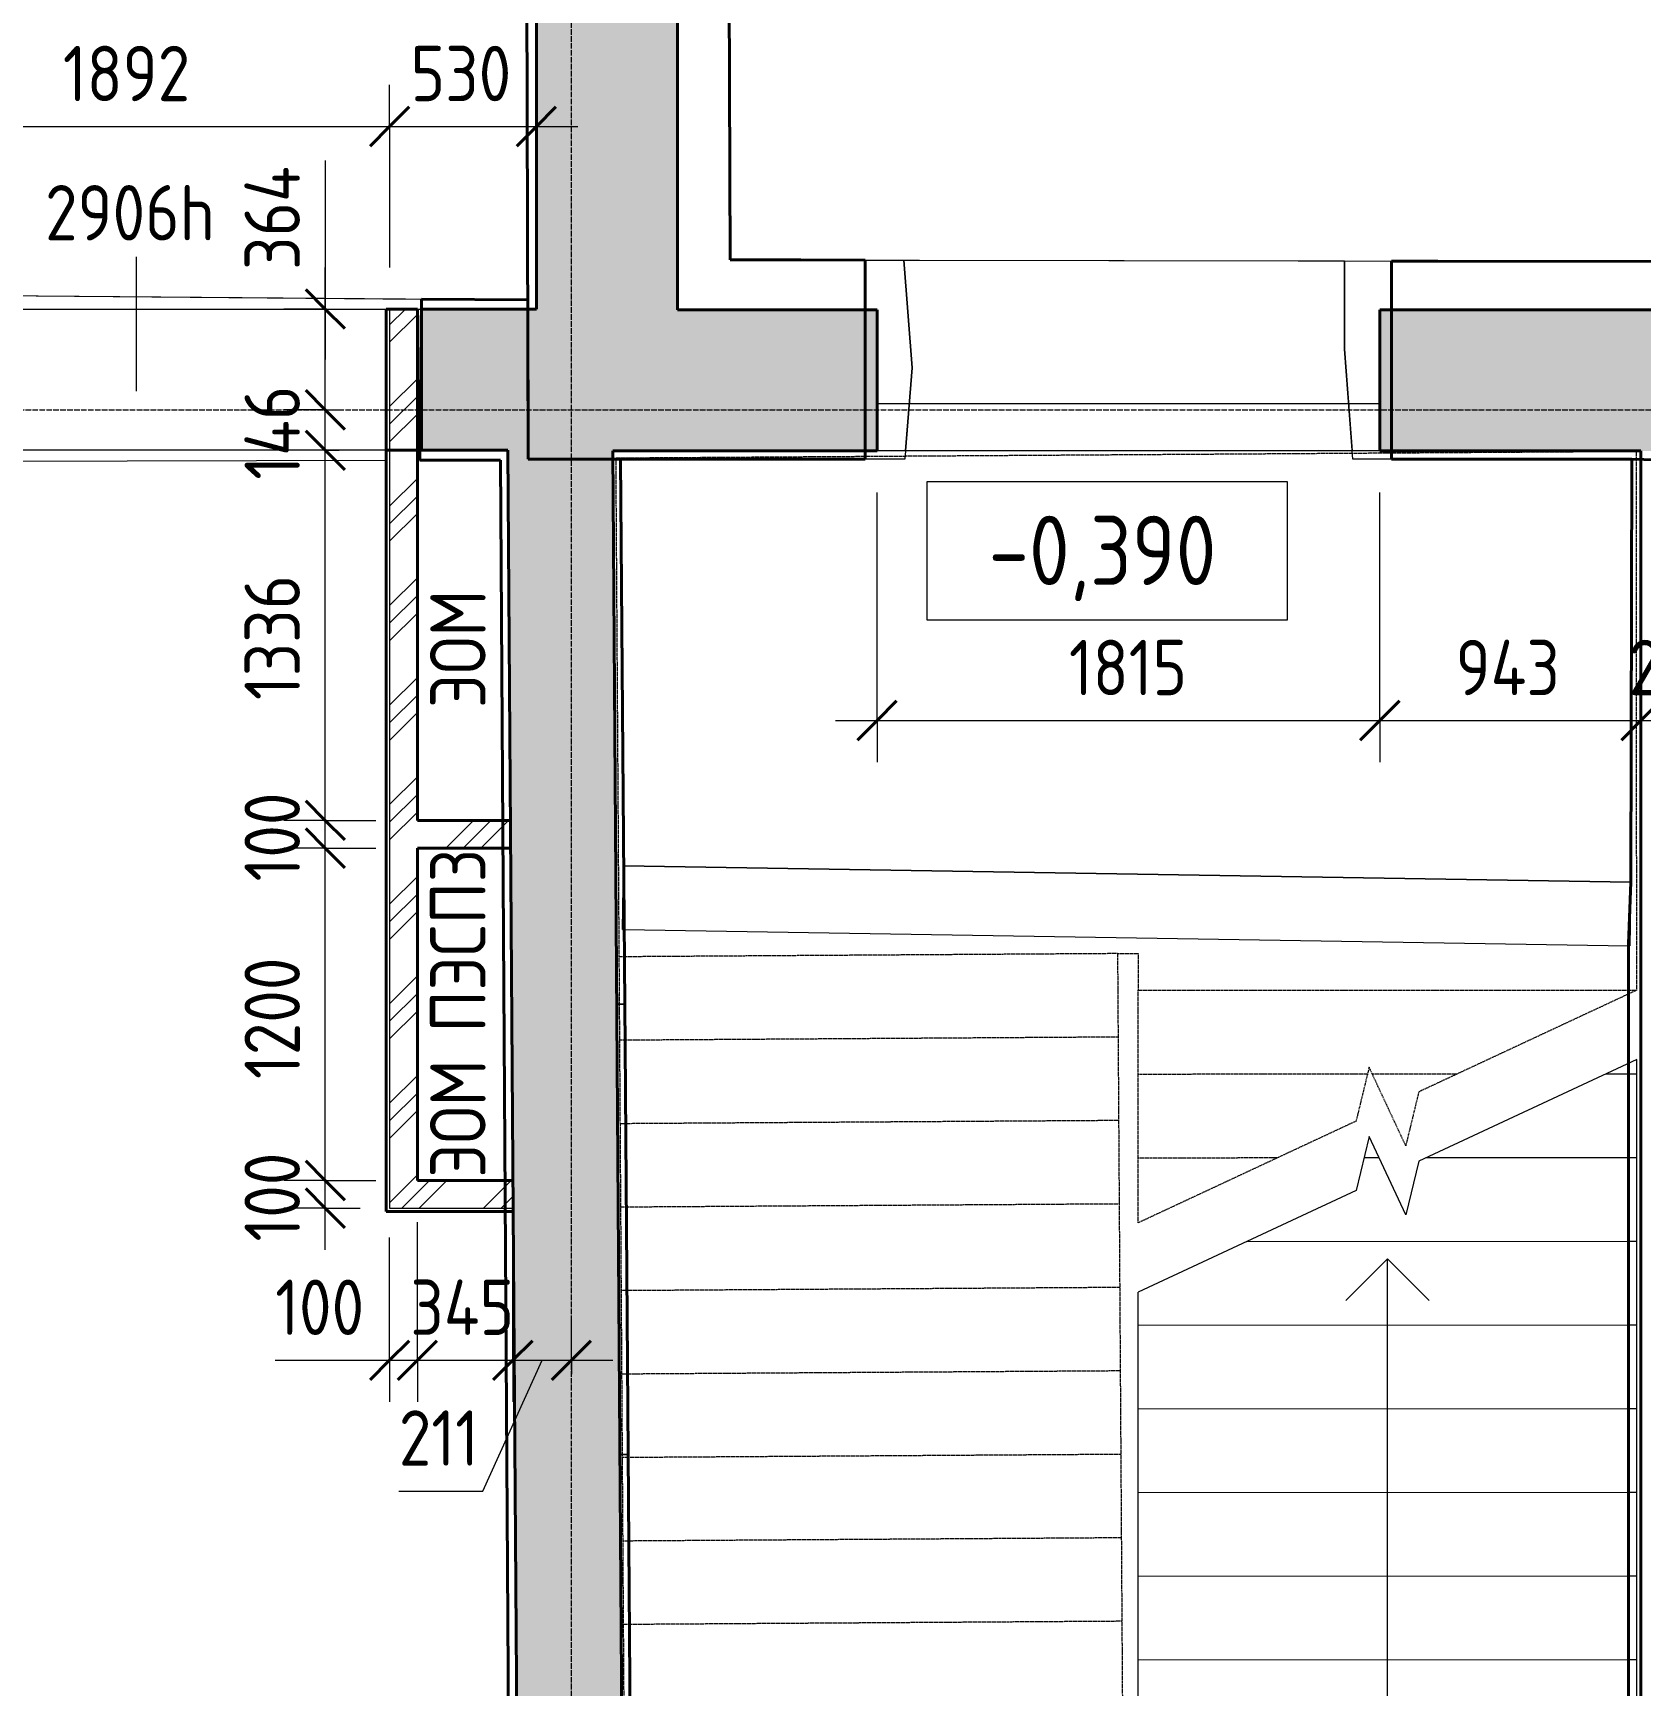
# Model space of a CAD drawing. Header units: millimetres. Extents: x -11886 to 68941, y -8130 to 45506.
# Drawn here: x 1617 to 7421, y 15950 to 21917 of the extents above; entities that cross this region are included whole.
import ezdxf

# ---------------------------------------------------------------- set-up
doc = ezdxf.new("R2010")
doc.units = ezdxf.units.MM
doc.linetypes.add('ADSK_Линия сетки', pattern=[25, 20, -2.5, 0, -2.5])
doc.linetypes.add('ADSK_Сверху', pattern=[4.5, 3, -1.5])
for name, color, linetype, lineweight in [('Аннотация', 7, 'Continuous', 9), ('Каркас', 7, 'Continuous', 18), ('Лестницы', 7, 'Continuous', 18), ('Оси', 7, 'Continuous', 9), ('Отметки', 7, 'Continuous', 9), ('Перекрытие', 7, 'Continuous', 18), ('Размеры', 7, 'Continuous', 9), ('Размеры-100', 7, 'Continuous', 9), ('Стены', 7, 'Continuous', 18), ('Стены внутренние', 7, 'Continuous', 18), ('Стены наружные', 7, 'Continuous', 18), ('Стены штриховка', 7, 'Continuous', 18), ('Стрелки вверх', 7, 'Continuous', 18)]:
    doc.layers.add(name, color=color, linetype=linetype, lineweight=lineweight)
doc.layers.add('Стены разрез', color=7, linetype='Continuous', lineweight=40, true_color=0xbb5389)
doc.styles.add('GOST Common_1', font='GOST_Common.ttf', dxfattribs={"width": 0.9, "height": 200})
doc.styles.add('GOST Common_2', font='GOST_Common.ttf', dxfattribs={"width": 0.9, "height": 250})
doc.dimstyles.new('ADSK_Основной_2_мм_Округление_до_1_мм', dxfattribs={"dimscale": 304.8, "dimtxt": 201.142999, "dimasz": 0.463911, "dimexe": 0.492126, "dimexo": 0.492126, "dimgap": 0.098425, "dimtad": 1, "dimdec": 0, "dimdsep": 46, "dimtxsty": 'GOST Common_1', "dimblk1": 'OBLIQUE', "dimblk2": 'OBLIQUE', "dimsah": 1, "dimcen": 0.09, "dimdle": 0.492126, "dimazin": 2, "dimtfac": 1, "dimtdec": 4, "dimtix": 1, "dimtmove": 0, "dimatfit": 3, "dimfxl": 1, "dimtvp": 1, "dimtolj": 1, "dimtzin": 0, "dimlwd": 20, "dimlwe": 20, "dimarcsym": 2})
doc.dimstyles.new('ADSK_Основной_2_мм_Округление_до_1_мм_1', dxfattribs={"dimscale": 304.8, "dimtxt": 201.142999, "dimasz": 0.463911, "dimexe": 0.492126, "dimexo": 0.492126, "dimgap": 0.098425, "dimtad": 1, "dimdec": 0, "dimdsep": 46, "dimtxsty": 'GOST Common_1', "dimblk1": 'OBLIQUE', "dimblk2": 'OBLIQUE', "dimsah": 1, "dimcen": 0.09, "dimdle": 0.492126, "dimazin": 2, "dimtfac": 1, "dimtdec": 4, "dimtix": 1, "dimtmove": 1, "dimatfit": 3, "dimfxl": 1, "dimtvp": 1, "dimtolj": 1, "dimtzin": 0, "dimlwd": 20, "dimlwe": 20, "dimarcsym": 2})
pattern_1 = [(45, (0, 0), (-179.605, 179.605), []), (45, (63.5, 0), (0, 359.2102), []), (45, (-63.5, 0), (0, 359.2102), [])]

# ---------------------------------------------------------------- blocks, each defined once
blk = doc.blocks.new('Существующие стены 1 эт - Существующие стены 1 эт-653793-01 План 1-го этажа кладочный')
at = {"layer": 'Стены', "color": 243, "true_color": 0xbb5389}
for p, q in [((4094.6, 33964.2), (4132.6, 21098.7)), ((3402.1, 20953.8), (3399.2, 22116.5)), ((4132.6, 21098.7), (10574.2, 21086.5)), ((4620.7, 21097.8), (4760.2, 21097.5)), ((4620.7, 21097.8), (4620.7, 20918.6)), ((4760.2, 21097.5), (6351.2, 21094.5)), ((4760.2, 21097.5), (4789.6, 20708.6)), ((4789.6, 20708.6), (4760.2, 21097.5)), ((6350.4, 20775.6), (6351.2, 21094.5)), ((6351.2, 21094.5), (6350.4, 20775.6)), ((6351.2, 21094.5), (6520.7, 21094.2)), ((6520.7, 20918.6), (6520.7, 21094.2)), ((567.9, 20978.1), (3402.1, 20953.8)), ((1032.1, 20974.1), (3018.4, 20957.1)), ((3012.9, 20374.9), (3018.4, 20957.1)), ((3402.2, 20921), (3402.1, 20953.8)), ((3402.1, 20953.8), (3402.2, 20921)), ((6381.1, 20378.6), (6350.4, 20775.6)), ((6350.4, 20775.6), (6378.8, 20408.6)), ((4789.6, 20708.6), (4763.3, 20378.6)), ((4765.7, 20408.6), (4789.6, 20708.6)), ((4620.7, 20408.6), (4620.7, 20378.6)), ((6520.7, 20378.6), (6520.7, 20408.6)), ((2891.8, 20374.6), (743.8, 20369.2)), ((2891.8, 20374.6), (1012.1, 20369.9)), ((3303.8, 20375.6), (3003.8, 20374.9)), ((3012.9, 20374.9), (3003.8, 20374.9)), ((3312, 19074.9), (3303.8, 20375.6)), ((4763.3, 20378.6), (4620.7, 20378.6)), ((6520.7, 20378.6), (6381.1, 20378.6)), ((3320.3, 17774.9), (3312.7, 18974.9)), ((3724.2, 18411.8), (3752.4, 18412)), ((3752.4, 18412), (3724.2, 18411.8)), ((3753.6, 18258.6), (3752.4, 18412)), ((3752.4, 18412), (3753.6, 18258.6)), ((3753.6, 18258.6), (3764.9, 16786.3)), ((3764.9, 16786.3), (3753.6, 18258.6)), ((3349.9, 13098.5), (3321, 17662.9)), ((3764.9, 16786.3), (3735.6, 16786)), ((3735.6, 16786), (3764.9, 16786.3))]:
    blk.add_line(p, q, dxfattribs=at)
at = {"layer": 'Стены разрез'}
for p, q in [((4132.6, 21098.7), (4129.5, 22147.7)), ((3399.2, 22116.5), (3403.5, 20378.6)), ((4132.6, 21098.7), (4387.7, 21098.3)), ((4620.7, 21097.8), (4387.7, 21098.3)), ((4620.7, 20378.6), (4620.7, 21097.8)), ((6520.7, 21094.2), (6687.7, 21093.9)), ((6520.7, 20378.6), (6520.7, 21094.2)), ((8463.5, 21090.5), (6687.7, 21093.9)), ((3018.4, 20957.1), (3012.9, 20374.9)), ((3402.1, 20953.8), (3018.4, 20957.1)), ((3403.5, 20378.6), (3402.1, 20953.8)), ((3012.9, 20374.9), (3303.8, 20375.6)), ((3349.9, 13098.5), (3303.8, 20375.6)), ((3403.5, 20378.6), (4387.7, 20378.6)), ((3736.9, 20378.6), (3403.5, 20378.6)), ((3753.6, 18258.6), (3736.9, 20378.6)), ((4620.7, 20378.6), (4387.7, 20378.6)), ((6520.7, 20378.6), (6687.7, 20378.6)), ((7388, 20378.6), (6687.7, 20378.6)), ((7388, 20378.6), (7384.3, 18852.3)), ((7388, 20378.6), (7833.6, 20368.6)), ((7833.6, 20368.6), (7388, 20378.6)), ((7384.3, 18852.3), (7375.4, 18629.6)), ((7375.4, 18629.6), (7377.2, 12951.7)), ((3794.3, 12950.6), (3753.6, 18258.6))]:
    blk.add_line(p, q, dxfattribs=at)
blk = doc.blocks.new('Высотные отметки - Рамка-5093-01 План 1-го этажа кладочный')
at = {"layer": 'Аннотация', "lineweight": 20}
for p, q in [((-6.5, 0), (-6.5, 5)), ((-6.5, 5), (6.5, 5)), ((6.5, 5), (6.5, 0)), ((6.5, 0), (-6.5, 0))]:
    blk.add_line(p, q, dxfattribs=at)
blk = doc.blocks.new('DIMBLOCK95-01 План 1-го этажа кладочный')
at = {"layer": 'Размеры-100', "lineweight": 20, "transparency": 16777216}
for p, q in [((3003.8, 17125.9), (3003.8, 17624.9)), ((2903.8, 17125.9), (2903.8, 17568.9)), ((2490.7, 17125.9), (2831.6, 17125.9)), ((2753.8, 17125.9), (3003.8, 17125.9)), ((2831.6, 17125.9), (2953.8, 17125.9)), ((2903.8, 17125.9), (2903.8, 16975.9)), ((3003.8, 17125.9), (3003.8, 16975.9))]:
    blk.add_line(p, q, dxfattribs=at)
at = {"layer": 'Размеры-100', "lineweight": 40, "transparency": 16777216}
for p, q in [((2903.8, 17125.9), (2974.5, 17196.6)), ((3003.8, 17125.9), (3074.5, 17196.6)), ((2903.8, 17125.9), (2833.1, 17055.2)), ((3003.8, 17125.9), (2933.1, 17055.2))]:
    blk.add_line(p, q, dxfattribs=at)
at = {"layer": 'Размеры-100', "color": 0, "lineweight": 20, "transparency": 16777216, "insert": (2490.7, 17417.3), "char_height": 200, "width": 409.104, "attachment_point": 1, "line_spacing_factor": 1.022761, "style": 'GOST Common_1'}
blk.add_mtext('100', dxfattribs=at)
blk = doc.blocks.new('_Oblique')
at = {"color": 0, "linetype": 'ByBlock', "lineweight": -2}
blk.add_line((-0.5, -0.5), (0.5, 0.5), dxfattribs=at)
blk = doc.blocks.new('DIMBLOCK96-01 План 1-го этажа кладочный')
at = {"layer": 'Размеры-100', "lineweight": 20, "transparency": 16777216}
for p, q in [((3003.8, 17125.9), (3003.8, 17624.9)), ((3348.6, 17125.9), (3348.6, 17624.9)), ((3003.8, 17125.9), (3348.6, 17125.9)), ((3003.8, 17125.9), (3003.8, 16975.9)), ((3348.6, 17125.9), (3348.6, 16975.9))]:
    blk.add_line(p, q, dxfattribs=at)
at = {"layer": 'Размеры-100', "lineweight": 40, "transparency": 16777216}
for p, q in [((3003.8, 17125.9), (3074.5, 17196.6)), ((3348.6, 17125.9), (3419.3, 17196.6)), ((3003.8, 17125.9), (2933.1, 17055.2)), ((3348.6, 17125.9), (3277.9, 17055.2))]:
    blk.add_line(p, q, dxfattribs=at)
at = {"layer": 'Размеры-100', "color": 0, "lineweight": 20, "transparency": 16777216, "insert": (2978.5, 17417.3), "char_height": 200, "width": 474.561, "attachment_point": 1, "line_spacing_factor": 1.022761, "style": 'GOST Common_1'}
blk.add_mtext('345', dxfattribs=at)
blk = doc.blocks.new('DIMBLOCK97-01 План 1-го этажа кладочный')
at = {"layer": 'Размеры-100', "lineweight": 20, "transparency": 16777216}
for p, q in [((3348.6, 17125.9), (3348.6, 17624.9)), ((3559.9, 17125.9), (3559.9, 17275.9)), ((3240.4, 16654), (3454.3, 17125.9)), ((3348.6, 17125.9), (3709.9, 17125.9)), ((3348.6, 17125.9), (3348.6, 16975.9)), ((3559.9, 17125.9), (3559.9, 17075.9)), ((2937, 16654), (3240.4, 16654))]:
    blk.add_line(p, q, dxfattribs=at)
at = {"layer": 'Размеры-100', "lineweight": 40, "transparency": 16777216}
for p, q in [((3348.6, 17125.9), (3419.3, 17196.6)), ((3559.9, 17125.9), (3630.6, 17196.6)), ((3348.6, 17125.9), (3277.9, 17055.2)), ((3559.9, 17125.9), (3489.2, 17055.2))]:
    blk.add_line(p, q, dxfattribs=at)
at = {"layer": 'Размеры-100', "color": 0, "lineweight": 20, "transparency": 16777216, "insert": (2937, 16945.3), "char_height": 200, "width": 364.103, "attachment_point": 1, "line_spacing_factor": 1.022761, "style": 'GOST Common_1'}
blk.add_mtext('211', dxfattribs=at)
blk = doc.blocks.new('DIMBLOCK98-01 План 1-го этажа кладочный')
at = {"layer": 'Размеры-100', "lineweight": 40, "transparency": 16777216}
for p, q in [((2671.4, 17774.9), (2600.7, 17845.6)), ((2671.4, 17674.9), (2600.7, 17745.6)), ((2671.4, 17774.9), (2742.1, 17704.2)), ((2671.4, 17674.9), (2742.1, 17604.2))]:
    blk.add_line(p, q, dxfattribs=at)
at = {"layer": 'Размеры-100', "lineweight": 20, "transparency": 16777216}
for p, q in [((2671.4, 17774.9), (2521.4, 17774.9)), ((2671.4, 17524.9), (2671.4, 17774.9)), ((2671.4, 17774.9), (2853.8, 17774.9)), ((2671.4, 17674.9), (2521.4, 17674.9)), ((2671.4, 17674.9), (2797.8, 17674.9))]:
    blk.add_line(p, q, dxfattribs=at)
at = {"layer": 'Размеры-100', "color": 0, "lineweight": 20, "transparency": 16777216, "insert": (2380, 17554.5), "char_height": 200, "width": 409.104, "attachment_point": 1, "rotation": 90, "line_spacing_factor": 1.022761, "style": 'GOST Common_1'}
blk.add_mtext('100', dxfattribs=at)
blk = doc.blocks.new('DIMBLOCK99-01 План 1-го этажа кладочный')
at = {"layer": 'Размеры-100', "lineweight": 40, "transparency": 16777216}
for p, q in [((2671.4, 18974.9), (2600.7, 19045.6)), ((2671.4, 18974.9), (2742.1, 18904.2)), ((2671.4, 17774.9), (2600.7, 17845.6)), ((2671.4, 17774.9), (2742.1, 17704.2))]:
    blk.add_line(p, q, dxfattribs=at)
at = {"layer": 'Размеры-100', "lineweight": 20, "transparency": 16777216}
for p, q in [((2671.4, 18974.9), (2521.4, 18974.9)), ((2671.4, 17774.9), (2671.4, 18974.9)), ((2671.4, 18974.9), (2853.8, 18974.9)), ((2671.4, 17774.9), (2521.4, 17774.9)), ((2671.4, 17774.9), (2853.8, 17774.9))]:
    blk.add_line(p, q, dxfattribs=at)
at = {"layer": 'Размеры-100', "color": 0, "lineweight": 20, "transparency": 16777216, "insert": (2380, 18141.4), "char_height": 200, "width": 560.473, "attachment_point": 1, "rotation": 90, "line_spacing_factor": 1.022761, "style": 'GOST Common_1'}
blk.add_mtext('1200', dxfattribs=at)
blk = doc.blocks.new('DIMBLOCK100-01 План 1-го этажа кладочный')
at = {"layer": 'Размеры-100', "lineweight": 40, "transparency": 16777216}
for p, q in [((2671.4, 19074.9), (2600.7, 19145.6)), ((2671.4, 18974.9), (2600.7, 19045.6)), ((2671.4, 19074.9), (2742.1, 19004.2)), ((2671.4, 18974.9), (2742.1, 18904.2))]:
    blk.add_line(p, q, dxfattribs=at)
at = {"layer": 'Размеры-100', "lineweight": 20, "transparency": 16777216}
for p, q in [((2671.4, 19074.9), (2521.4, 19074.9)), ((2671.4, 18974.9), (2671.4, 19074.9)), ((2671.4, 19074.9), (2853.8, 19074.9)), ((2671.4, 18974.9), (2521.4, 18974.9)), ((2671.4, 18974.9), (2853.8, 18974.9))]:
    blk.add_line(p, q, dxfattribs=at)
at = {"layer": 'Размеры-100', "color": 0, "lineweight": 20, "transparency": 16777216, "insert": (2380, 18854.5), "char_height": 200, "width": 409.104, "attachment_point": 1, "rotation": 90, "line_spacing_factor": 1.022761, "style": 'GOST Common_1'}
blk.add_mtext('100', dxfattribs=at)
blk = doc.blocks.new('DIMBLOCK101-01 План 1-го этажа кладочный')
at = {"layer": 'Размеры-100', "lineweight": 40, "transparency": 16777216}
for p, q in [((2671.4, 20411), (2600.7, 20481.7)), ((2671.4, 20411), (2742.1, 20340.3)), ((2671.4, 19074.9), (2600.7, 19145.6)), ((2671.4, 19074.9), (2742.1, 19004.2))]:
    blk.add_line(p, q, dxfattribs=at)
at = {"layer": 'Размеры-100', "lineweight": 20, "transparency": 16777216}
for p, q in [((2671.4, 20411), (2521.4, 20411)), ((2671.4, 19074.9), (2671.4, 20411)), ((2671.4, 20411), (2721.4, 20411)), ((2671.4, 19074.9), (2521.4, 19074.9)), ((2671.4, 19074.9), (2853.8, 19074.9))]:
    blk.add_line(p, q, dxfattribs=at)
at = {"layer": 'Размеры-100', "color": 0, "lineweight": 20, "transparency": 16777216, "insert": (2380, 19509.4), "char_height": 200, "width": 560.473, "attachment_point": 1, "rotation": 90, "line_spacing_factor": 1.022761, "style": 'GOST Common_1'}
blk.add_mtext('1336', dxfattribs=at)
blk = doc.blocks.new('DIMBLOCK102-01 План 1-го этажа кладочный')
at = {"layer": 'Размеры-100', "lineweight": 40, "transparency": 16777216}
for p, q in [((2671.4, 20556.8), (2600.7, 20627.5)), ((2671.4, 20556.8), (2742.1, 20486.1)), ((2671.4, 20411), (2600.7, 20481.7)), ((2671.4, 20411), (2742.1, 20340.3))]:
    blk.add_line(p, q, dxfattribs=at)
at = {"layer": 'Размеры-100', "lineweight": 20, "transparency": 16777216}
for p, q in [((2671.4, 20556.8), (2521.4, 20556.8)), ((2671.4, 20411), (2671.4, 20556.8)), ((2671.4, 20556.8), (2721.4, 20556.8)), ((2671.4, 20411), (2521.4, 20411)), ((2671.4, 20411), (2721.4, 20411))]:
    blk.add_line(p, q, dxfattribs=at)
at = {"layer": 'Размеры-100', "color": 0, "lineweight": 20, "transparency": 16777216, "insert": (2380, 20304.9), "char_height": 200, "width": 429.56, "attachment_point": 1, "rotation": 90, "line_spacing_factor": 1.022761, "style": 'GOST Common_1'}
blk.add_mtext('146', dxfattribs=at)
blk = doc.blocks.new('DIMBLOCK103-01 План 1-го этажа кладочный')
at = {"layer": 'Размеры-100', "lineweight": 20, "transparency": 16777216}
for p, q in [((2671.4, 21457.7), (2671.4, 21062.2)), ((2671.4, 20556.8), (2671.4, 21071)), ((2671.4, 21062.2), (2671.4, 20738.9)), ((2671.4, 20921), (2521.4, 20921)), ((2671.4, 20921), (2721.4, 20921)), ((2671.4, 20556.8), (2521.4, 20556.8)), ((2671.4, 20556.8), (2721.4, 20556.8))]:
    blk.add_line(p, q, dxfattribs=at)
at = {"layer": 'Размеры-100', "lineweight": 40, "transparency": 16777216}
for p, q in [((2671.4, 20921), (2600.7, 20991.7)), ((2671.4, 20921), (2742.1, 20850.3)), ((2671.4, 20556.8), (2600.7, 20627.5)), ((2671.4, 20556.8), (2742.1, 20486.1))]:
    blk.add_line(p, q, dxfattribs=at)
at = {"layer": 'Размеры-100', "color": 0, "lineweight": 20, "transparency": 16777216, "insert": (2380, 21062.2), "char_height": 200, "width": 474.561, "attachment_point": 1, "rotation": 90, "line_spacing_factor": 1.022761, "style": 'GOST Common_1'}
blk.add_mtext('364', dxfattribs=at)
blk = doc.blocks.new('DIMBLOCK105-01 План 1-го этажа кладочный')
at = {"layer": 'Размеры-100', "lineweight": 20, "transparency": 16777216}
for p, q in [((1012.1, 21579.7), (1012.1, 21729.7)), ((2903.8, 21579.7), (2903.8, 21729.7)), ((1012.1, 21579.7), (2903.8, 21579.7)), ((1012.1, 21579.7), (1012.1, 21071)), ((2903.8, 21579.7), (2903.8, 21071))]:
    blk.add_line(p, q, dxfattribs=at)
at = {"layer": 'Размеры-100', "lineweight": 40, "transparency": 16777216}
for p, q in [((1012.1, 21579.7), (1082.8, 21650.4)), ((2903.8, 21579.7), (2974.5, 21650.4)), ((1012.1, 21579.7), (941.4, 21509)), ((2903.8, 21579.7), (2833.1, 21509))]:
    blk.add_line(p, q, dxfattribs=at)
at = {"layer": 'Размеры-100', "color": 0, "lineweight": 20, "transparency": 16777216, "insert": (1724.4, 21871.1), "char_height": 200, "width": 560.473, "attachment_point": 1, "line_spacing_factor": 1.022761, "style": 'GOST Common_1'}
blk.add_mtext('1892', dxfattribs=at)
blk = doc.blocks.new('DIMBLOCK106-01 План 1-го этажа кладочный')
at = {"layer": 'Размеры-100', "lineweight": 20, "transparency": 16777216}
for p, q in [((2903.8, 21579.7), (2903.8, 21729.7)), ((3433.5, 21579.7), (3433.5, 21729.7)), ((2903.8, 21579.7), (3583.5, 21579.7)), ((2903.8, 21579.7), (2903.8, 21071)), ((3433.5, 21579.7), (3433.5, 21529.7))]:
    blk.add_line(p, q, dxfattribs=at)
at = {"layer": 'Размеры-100', "lineweight": 40, "transparency": 16777216}
for p, q in [((2903.8, 21579.7), (2974.5, 21650.4)), ((3433.5, 21579.7), (3504.2, 21650.4)), ((2903.8, 21579.7), (2833.1, 21509)), ((3433.5, 21579.7), (3362.8, 21509))]:
    blk.add_line(p, q, dxfattribs=at)
at = {"layer": 'Размеры-100', "color": 0, "lineweight": 20, "transparency": 16777216, "insert": (2979.4, 21871.1), "char_height": 200, "width": 454.106, "attachment_point": 1, "line_spacing_factor": 1.022761, "style": 'GOST Common_1'}
blk.add_mtext('530', dxfattribs=at)
blk = doc.blocks.new('DIMBLOCK222-01 План 1-го этажа кладочный')
at = {"layer": 'Размеры-100', "lineweight": 20, "transparency": 16777216}
for p, q in [((4663.2, 19435.4), (4663.2, 20258.6)), ((6478.2, 19435.4), (6478.2, 20258.6)), ((4513.2, 19435.4), (6478.2, 19435.4)), ((4663.2, 19435.4), (4663.2, 19285.4)), ((6478.2, 19435.4), (6478.2, 19285.4))]:
    blk.add_line(p, q, dxfattribs=at)
at = {"layer": 'Размеры-100', "lineweight": 40, "transparency": 16777216}
for p, q in [((4663.2, 19435.4), (4733.9, 19506.1)), ((6478.2, 19435.4), (6548.9, 19506.1)), ((4663.2, 19435.4), (4592.5, 19364.7)), ((6478.2, 19435.4), (6407.5, 19364.7))]:
    blk.add_line(p, q, dxfattribs=at)
at = {"layer": 'Размеры-100', "color": 0, "lineweight": 20, "transparency": 16777216, "insert": (5356, 19726.8), "char_height": 200, "width": 515.472, "attachment_point": 1, "line_spacing_factor": 1.022761, "style": 'GOST Common_1'}
blk.add_mtext('1815', dxfattribs=at)
blk = doc.blocks.new('DIMBLOCK223-01 План 1-го этажа кладочный')
at = {"layer": 'Размеры-100', "lineweight": 20, "transparency": 16777216}
for p, q in [((6478.2, 19435.4), (6478.2, 20258.6)), ((7420.8, 19435.4), (7420.8, 19585.4)), ((6478.2, 19435.4), (7420.8, 19435.4)), ((6478.2, 19435.4), (6478.2, 19285.4)), ((7420.8, 19435.4), (7420.8, 19385.4))]:
    blk.add_line(p, q, dxfattribs=at)
at = {"layer": 'Размеры-100', "lineweight": 40, "transparency": 16777216}
for p, q in [((6478.2, 19435.4), (6548.9, 19506.1)), ((7420.8, 19435.4), (7491.5, 19506.1)), ((6478.2, 19435.4), (6407.5, 19364.7)), ((7420.8, 19435.4), (7350.1, 19364.7))]:
    blk.add_line(p, q, dxfattribs=at)
at = {"layer": 'Размеры-100', "color": 0, "lineweight": 20, "transparency": 16777216, "insert": (6751.8, 19726.8), "char_height": 200, "width": 474.561, "attachment_point": 1, "line_spacing_factor": 1.022761, "style": 'GOST Common_1'}
blk.add_mtext('943', dxfattribs=at)
blk = doc.blocks.new('DIMBLOCK224-01 План 1-го этажа кладочный')
at = {"layer": 'Размеры-100', "lineweight": 20, "transparency": 16777216}
for p, q in [((7420.8, 19435.4), (7420.8, 19585.4)), ((7709.9, 19435.4), (7709.9, 19585.4)), ((7420.8, 19435.4), (7709.9, 19435.4)), ((7420.8, 19435.4), (7420.8, 19385.4)), ((7709.9, 19435.4), (7709.9, 19385.4))]:
    blk.add_line(p, q, dxfattribs=at)
at = {"layer": 'Размеры-100', "lineweight": 40, "transparency": 16777216}
for p, q in [((7420.8, 19435.4), (7491.5, 19506.1)), ((7709.9, 19435.4), (7780.6, 19506.1)), ((7420.8, 19435.4), (7350.1, 19364.7)), ((7709.9, 19435.4), (7639.2, 19364.7))]:
    blk.add_line(p, q, dxfattribs=at)
at = {"layer": 'Размеры-100', "color": 0, "lineweight": 20, "transparency": 16777216, "insert": (7376.1, 19726.8), "char_height": 200, "width": 454.106, "attachment_point": 1, "line_spacing_factor": 1.022761, "style": 'GOST Common_1'}
blk.add_mtext('289', dxfattribs=at)

msp = doc.modelspace()

# ---------------------------------------------------------------- hatches: boundary and pattern name
at = {"layer": 'Стены внутренние', "true_color": 0xc0c0c0}
h = msp.add_hatch(color=9, dxfattribs=at)
h.paths.add_polyline_path([(3018.4, 20411), (3433.5, 20411), (3433.5, 20921), (3018.4, 20921), (3018.4, 20725.9)])
h.paths.add_polyline_path([(1012.1, 20411), (1012.1, 20921), (713.2, 20921), (716.7, 20411), (775.3, 20411)])
at = {"layer": 'Стены внутренние', "lineweight": 9}
h = msp.add_hatch(dxfattribs=at)
h.set_pattern_fill('FP_3', color=256, style=0, pattern_type=2)
h.set_pattern_definition(pattern_1)
h.paths.add_polyline_path([(3003.8, 20411), (3003.8, 20921), (2903.8, 20921), (2903.8, 20411)])
h = msp.add_hatch(dxfattribs=at)
h.set_pattern_fill('FP_3', color=256, style=0, pattern_type=2)
h.set_pattern_definition(pattern_1)
h.paths.add_polyline_path([(2903.8, 17774.9), (3003.8, 17774.9), (3003.8, 20411), (2903.8, 20411), (2903.8, 20369.9)])
at = {"layer": 'Стены внутренние', "true_color": 0xc0c0c0}
msp.add_hatch(color=9, dxfattribs=at).paths.add_polyline_path([(3385.3, 12558.3), (3765.3, 12559.5), (3710.1, 20408.6), (3433.5, 20408.6), (3433.5, 20411), (3330.1, 20411), (3385.3, 12559.5)])
at = {"layer": 'Стены внутренние', "lineweight": 9}
h = msp.add_hatch(dxfattribs=at)
h.set_pattern_fill('FP_3', color=256, style=0, pattern_type=2)
h.set_pattern_definition(pattern_1)
h.paths.add_polyline_path([(3330.1, 18974.9), (3340.2, 18974.9), (3339.5, 19074.9), (3003.8, 19074.9), (3003.8, 18974.9), (3312.7, 18974.9)])
h = msp.add_hatch(dxfattribs=at)
h.set_pattern_fill('FP_3', color=256, style=0, pattern_type=2)
h.set_pattern_definition(pattern_1)
h.paths.add_polyline_path([(3330.1, 17674.9), (3349.3, 17674.9), (3348.6, 17774.9), (2903.8, 17774.9), (2903.8, 17674.9), (3320.9, 17674.9)])
at = {"layer": 'Стены наружные', "true_color": 0xc0c0c0}
h = msp.add_hatch(color=9, dxfattribs=at)
h.paths.add_polyline_path([(3433.5, 20918.6), (3943.5, 20918.6), (3943.5, 22112.6), (3433.5, 22112.6), (3433.5, 20921)])
h.paths.add_polyline_path([(3538.5, 23832.6), (3943.5, 23832.6), (3943.5, 26067.6), (3433.5, 26067.6), (3433.5, 23832.6), (3511, 23832.6)])
h.paths.add_polyline_path([(3538.5, 27837.6), (3943.5, 27837.6), (3943.5, 30088.6), (3433.5, 30088.6), (3433.5, 27837.6), (3501.1, 27837.6)])
h.paths.add_polyline_path([(3493.4, 31858.6), (3943.5, 31858.6), (3943.5, 34107.6), (3433.5, 34107.6), (3433.5, 31858.6), (3485.7, 31858.6)])
h.paths.add_polyline_path([(3943.5, 35877.6), (3943.5, 43728.9), (3433.5, 43728.9), (3433.5, 35877.6), (3807.6, 35877.6)])
h = msp.add_hatch(color=9, dxfattribs=at)
h.paths.add_polyline_path([(17991.4, 20408.6), (18455.8, 20408.6), (18455.8, 20918.6), (17038.3, 20918.6), (17038.4, 20408.6), (17154.3, 20408.6)])
h.paths.add_polyline_path([(14423.8, 20408.6), (15308.3, 20408.6), (15308.3, 20918.6), (14082.5, 20918.6), (14082.5, 20408.6), (14097.8, 20408.6)])
h.paths.add_polyline_path([(12352.5, 20408.6), (12352.5, 20918.6), (10152.7, 20918.6), (10152.7, 20408.6), (12336.8, 20408.6)])
h.paths.add_polyline_path([(7833.6, 20408.6), (8422.7, 20408.6), (8422.7, 20918.6), (6687.7, 20918.6), (6687.7, 20408.6), (7800.8, 20408.6)])
h.paths.add_polyline_path([(3743.6, 20408.6), (4387.7, 20408.6), (4387.7, 20918.6), (3433.5, 20918.6), (3433.9, 20408.6), (3710.1, 20408.6)])
h = msp.add_hatch(color=9, dxfattribs=at)
h.paths.add_polyline_path([(4663.2, 20408.6), (4663.2, 20918.6), (4387.7, 20918.6), (4387.7, 20408.6), (4620.7, 20408.6)])
h.paths.add_polyline_path([(6527.7, 20408.6), (6687.7, 20408.6), (6687.7, 20918.6), (6478.2, 20918.6), (6478.2, 20408.6), (6520.7, 20408.6)])

# ---------------------------------------------------------------- linework, layer by layer
at = {"layer": 'Аннотация'}
msp.add_line((1990.2, 20624.9), (1990.2, 21108.9), dxfattribs=at)
at = {"layer": 'Каркас'}
for p, q in [((3748.4, 18910.7), (3744.7, 18680.9)), ((3744.7, 18680.9), (3748.4, 18910.7)), ((7384.3, 18852.3), (3748.4, 18910.7)), ((3748.4, 18910.7), (7384.3, 18852.3)), ((7384.3, 18852.3), (7380.6, 18622.5)), ((7380.6, 18622.5), (7384.3, 18852.3)), ((3744.7, 18680.9), (3750.2, 18680.8)), ((3744.7, 18680.9), (3750.2, 18680.8)), ((3750.2, 18680.8), (7375.4, 18622.6)), ((3750.2, 18680.8), (7375.4, 18622.6)), ((7375.4, 18622.6), (7376.6, 18622.5)), ((7375.4, 18622.6), (7376.6, 18622.5)), ((7378.6, 18622.5), (7380.6, 18622.5)), ((7378.6, 18622.5), (7380.6, 18622.5))]:
    msp.add_line(p, q, dxfattribs=at)
at = {"layer": 'Лестницы', "linetype": 'ADSK_Сверху'}
for p, q in [((7405, 20406.3), (3719.8, 20382.4)), ((3719.8, 20382.4), (3731.5, 18582.5)), ((7405.5, 18462.1), (7405, 20406.3)), ((5531.4, 18594.1), (3731.5, 18582.5)), ((5531.4, 18594.1), (3731.5, 18582.5)), ((3731.5, 18582.5), (3754.9, 14966.9)), ((5531.4, 18594.1), (5605.5, 18594.6)), ((5531.4, 18594.1), (5554.8, 14978.6)), ((5605.5, 18594.6), (5605.5, 18461.5)), ((5605.5, 18461.5), (7405.5, 18462.1)), ((5605.5, 18461.5), (7405.5, 18462.1)), ((5605.8, 17622.2), (5605.5, 18461.5)), ((7405.5, 18462.1), (6618.9, 18095)), ((5533.4, 18292.8), (3733.4, 18281.2)), ((5533.4, 18292.8), (3733.4, 18281.2)), ((5605.6, 18159.4), (6433.8, 18159.7)), ((5605.6, 18159.4), (6433.8, 18159.7)), ((6439.6, 18183.7), (6392.4, 17989.3)), ((6571.8, 17900.5), (6439.6, 18183.7)), ((6450.8, 18159.7), (6757.8, 18159.8)), ((6450.8, 18159.7), (6757.8, 18159.8)), ((6618.9, 18095), (6571.8, 17900.5)), ((5535.3, 17991.5), (3735.4, 17979.9)), ((5535.3, 17991.5), (3735.4, 17979.9)), ((6392.4, 17989.3), (5605.8, 17622.2)), ((5605.7, 17857.3), (6110, 17857.5)), ((5605.7, 17857.3), (6110, 17857.5)), ((5537.3, 17690.2), (3737.3, 17678.6)), ((5537.3, 17690.2), (3737.3, 17678.6)), ((5539.2, 17388.9), (3739.3, 17377.3)), ((5539.2, 17388.9), (3739.3, 17377.3)), ((5541.2, 17087.6), (3741.2, 17076)), ((5541.2, 17087.6), (3741.2, 17076)), ((5543.1, 16786.3), (3743.2, 16774.7)), ((5543.1, 16786.3), (3743.2, 16774.7)), ((5545.1, 16485.1), (3745.1, 16473.4)), ((5545.1, 16485.1), (3745.1, 16473.4)), ((5547, 16183.8), (3747.1, 16172.1)), ((5547, 16183.8), (3747.1, 16172.1))]:
    msp.add_line(p, q, dxfattribs=at)
at = {"layer": 'Лестницы'}
for p, q in [((7405.6, 18212.1), (6619, 17845)), ((7405.6, 18160), (7405.6, 18212.1)), ((7293.9, 18160), (7375.6, 18160)), ((7293.9, 18160), (7375.6, 18160)), ((7375.6, 18160), (7405.6, 18160)), ((7375.6, 18160), (7405.6, 18160)), ((7405.7, 17857.9), (7405.6, 18160)), ((6439.7, 17933.7), (6392.5, 17739.3)), ((6571.8, 17650.5), (6439.7, 17933.7)), ((6421.2, 17857.6), (6475.2, 17857.6)), ((6421.2, 17857.6), (6475.2, 17857.6)), ((6619, 17845), (6571.8, 17650.5)), ((6646.1, 17857.7), (7375.7, 17857.9)), ((6646.1, 17857.7), (7375.7, 17857.9)), ((7375.7, 17857.9), (7405.7, 17857.9)), ((7375.7, 17857.9), (7405.7, 17857.9)), ((7405.8, 17555.8), (7405.7, 17857.9)), ((6392.5, 17739.3), (5605.9, 17372.2)), ((5998.4, 17555.4), (7375.8, 17555.8)), ((5998.4, 17555.4), (7375.8, 17555.8)), ((7375.8, 17555.8), (7405.8, 17555.8)), ((7375.8, 17555.8), (7405.8, 17555.8)), ((7405.9, 17253.7), (7405.8, 17555.8)), ((5605.9, 17253.1), (5605.9, 17372.2)), ((5605.9, 17253.1), (7375.8, 17253.7)), ((5605.9, 17253.1), (7375.8, 17253.7)), ((5606, 16951), (5605.9, 17253.1)), ((7375.8, 17253.7), (7405.9, 17253.7)), ((7375.8, 17253.7), (7405.9, 17253.7)), ((7406, 16951.6), (7405.9, 17253.7)), ((5606, 16951), (7375.9, 16951.6)), ((5606, 16951), (7375.9, 16951.6)), ((5606.1, 16648.9), (5606, 16951)), ((7375.9, 16951.6), (7406, 16951.6)), ((7375.9, 16951.6), (7406, 16951.6)), ((7406.1, 16649.5), (7406, 16951.6)), ((5606.1, 16648.9), (7376, 16649.5)), ((5606.1, 16648.9), (7376, 16649.5)), ((5606.2, 16346.8), (5606.1, 16648.9)), ((7376, 16649.5), (7406.1, 16649.5)), ((7376, 16649.5), (7406.1, 16649.5)), ((7406.2, 16347.4), (7406.1, 16649.5)), ((5606.2, 16346.8), (7376.1, 16347.4)), ((5606.2, 16346.8), (7376.1, 16347.4)), ((5606.3, 16044.7), (5606.2, 16346.8)), ((7376.1, 16347.4), (7406.2, 16347.4)), ((7376.1, 16347.4), (7406.2, 16347.4)), ((7406.3, 16045.3), (7406.2, 16347.4)), ((5606.3, 16044.7), (7376.2, 16045.3)), ((5606.3, 16044.7), (7376.2, 16045.3)), ((5606.4, 15742.6), (5606.3, 16044.7)), ((7376.2, 16045.3), (7406.3, 16045.3)), ((7376.2, 16045.3), (7406.3, 16045.3)), ((7406.4, 15743.2), (7406.3, 16045.3))]:
    msp.add_line(p, q, dxfattribs=at)
at = {"layer": 'Оси', "linetype": 'ADSK_Линия сетки'}
for p, q in [((3559.9, -7330.4), (3559.9, 44421.9)), ((-11086.2, 20556.8), (57141.7, 20556.8))]:
    msp.add_line(p, q, dxfattribs=at)
at = {"layer": 'Перекрытие', "color": 136, "true_color": 0x008080}
msp.add_line((6478.2, 20578.6), (4663.2, 20578.6), dxfattribs=at)
at = {"layer": 'Перекрытие', "color": 7, "true_color": 0xffffff}
msp.add_line((6478.2, 20408.6), (4663.2, 20408.6), dxfattribs=at)
at = {"layer": 'Стены внутренние'}
for p, q in [((1012.1, 20921), (2891.8, 20921)), ((3003.8, 20921), (3018, 20921)), ((2891.8, 20411), (1012.1, 20411)), ((3018.4, 20411), (3003.8, 20411))]:
    msp.add_line(p, q, dxfattribs=at)
at = {"layer": 'Стены внутренние', "lineweight": 40}
for p, q in [((2891.8, 20921), (2891.8, 17662.9)), ((3003.8, 20921), (2891.8, 20921)), ((3003.8, 19074.9), (3003.8, 20921)), ((3433.5, 20921), (3018.4, 20921)), ((3018.4, 20921), (3018.4, 20411)), ((3003.8, 20411), (2891.8, 20411)), ((3018.4, 20411), (3330.1, 20411)), ((3330.1, 20411), (3349.4, 17664.9)), ((3762.6, 12939.5), (3710.1, 20408.6)), ((7420.8, 12950.6), (7420.8, 20408.6)), ((3339.5, 19074.9), (3003.8, 19074.9)), ((3003.8, 17774.9), (3003.8, 18974.9)), ((3003.8, 18974.9), (3340.2, 18974.9)), ((3348.6, 17774.9), (3003.8, 17774.9)), ((2891.8, 17662.9), (3349.4, 17662.9)), ((3349.4, 17662.9), (3381.6, 13081.2))]:
    msp.add_line(p, q, dxfattribs=at)
at = {"layer": 'Стены наружные', "lineweight": 40}
for p, q in [((3433.5, 22112.6), (3433.5, 20921)), ((3943.5, 20918.6), (3943.5, 22112.6)), ((3943.5, 20918.6), (4663.2, 20918.6)), ((4663.2, 20918.6), (4663.2, 20408.6)), ((8422.7, 20918.6), (6478.2, 20918.6)), ((6478.2, 20918.6), (6478.2, 20408.6)), ((3710.1, 20408.6), (4663.2, 20408.6)), ((7420.8, 20408.6), (6478.2, 20408.6))]:
    msp.add_line(p, q, dxfattribs=at)
at = {"layer": 'Стены штриховка'}
for p, q in [((2893.8, 20921), (2893.8, 17662.9)), ((2903.8, 20921), (2903.8, 17674.9)), ((2893.8, 17674.9), (2891.8, 17674.9)), ((2891.8, 17664.9), (3349.4, 17664.9)), ((2903.8, 17674.9), (3349.3, 17674.9)), ((3349.4, 17662.9), (3349.4, 17664.9))]:
    msp.add_line(p, q, dxfattribs=at)
at = {"layer": 'Стрелки вверх'}
for p, q in [((6505.8, 17492.1), (6355.9, 17342.1)), ((6505.9, 17253.4), (6505.8, 17492.1)), ((6505.8, 17492.1), (6655.9, 17342.2)), ((6506, 16951.3), (6505.9, 17253.4)), ((6506.1, 16649.2), (6506, 16951.3)), ((6506.2, 16347.1), (6506.1, 16649.2)), ((6506.3, 16045), (6506.2, 16347.1)), ((6506.4, 15742.9), (6506.3, 16045))]:
    msp.add_line(p, q, dxfattribs=at)

# ---------------------------------------------------------------- block references
at = {"layer": 'Аннотация', "lineweight": 20, "xscale": 99.99999999999993, "yscale": 99.99999999999993, "zscale": 99.99999999999993}
msp.add_blockref('Высотные отметки - Рамка-5093-01 План 1-го этажа кладочный', (5494.3, 19797.9), dxfattribs=at)
at = {"layer": 'Стены разрез'}
msp.add_blockref('Существующие стены 1 эт - Существующие стены 1 эт-653793-01 План 1-го этажа кладочный', (0, 0), dxfattribs=at)

# ---------------------------------------------------------------- texts
at = {"layer": 'Аннотация', "insert": (1659.9, 21368.5), "char_height": 200, "width": 793.671, "attachment_point": 1, "style": 'GOST Common_1'}
msp.add_mtext('2906h', dxfattribs=at)
at = {"layer": 'Аннотация', "char_height": 200, "attachment_point": 1, "rotation": 90, "style": 'GOST Common_1'}
for s, insert, width in [('ЭОМ', (3050.2, 19480.9), 555.569), ('ПЭСПЗ', (3050.2, 18309.3), 858.607), ('\\fGOST Common|b0|i0|c204|p34|;\\W.9; ', (3050.2, 18243.9), 79.367), ('ЭОМ', (3050.2, 17785.5), 555.569)]:
    msp.add_mtext(s, dxfattribs=dict(at, insert=insert, width=width))
at = {"layer": 'Отметки', "lineweight": 20, "insert": (5065.7, 20174.6), "char_height": 250, "width": 1028.823, "attachment_point": 1, "line_spacing_factor": 1.022761, "style": 'GOST Common_2'}
msp.add_mtext('-0,390', dxfattribs=at)

# ---------------------------------------------------------------- dimensions: what is measured, and where the dimension line sits
at = {"layer": 'Размеры', "lineweight": 20}
for base, p1, p2, override, picture, middle in [((2903.8, 21579.7), (1012.1, 20921), (2903.8, 20921), {"dimpost": '<>', "dimfxl": 1891.728431}, 'DIMBLOCK105-01 План 1-го этажа кладочный', (1957.9, 21709.7)), ((3433.5, 21579.7), (2903.8, 20921), (3433.5, 21679.7), {"dimpost": '<>', "dimfxl": 925.312229}, 'DIMBLOCK106-01 План 1-го этажа кладочный', (3168.6, 21709.7)), ((6478.2, 19435.4), (4663.2, 20408.6), (6478.2, 20408.6), {"dimpost": '<>', "dimfxl": 1815}, 'DIMBLOCK222-01 План 1-го этажа кладочный', (5570.7, 19565.4)), ((7420.8, 19435.4), (6478.2, 20408.6), (7420.8, 19535.4), {"dimpost": '<>', "dimfxl": 1284.89092}, 'DIMBLOCK223-01 План 1-го этажа кладочный', (6949.5, 19565.4)), ((7709.9, 19435.4), (7420.8, 19535.4), (7709.9, 19535.4), {"dimpost": '<>', "dimfxl": 289.102806}, 'DIMBLOCK224-01 План 1-го этажа кладочный', (7565.4, 19565.4)), ((3348.6, 17125.9), (3003.8, 17774.9), (3348.6, 17774.9), {"dimpost": '<>', "dimfxl": 344.835632}, 'DIMBLOCK96-01 План 1-го этажа кладочный', (3176.2, 17255.9))]:
    dim = msp.add_linear_dim(base=base, p1=p1, p2=p2, dimstyle='ADSK_Основной_2_мм_Округление_до_1_мм', override=override, dxfattribs=at)
    dim.commit()
    dim.dimension.update_dxf_attribs({"geometry": picture, "text_midpoint": middle})
dim = msp.add_linear_dim(base=(2671.4, 20921), p1=(2571.4, 20556.8), p2=(2571.4, 20921), angle=90, dimstyle='ADSK_Основной_2_мм_Округление_до_1_мм_1', override={"dimpost": '<>', "dimfxl": 364.203194}, dxfattribs=at)
dim.commit()
dim.dimension.update_dxf_attribs({"geometry": 'DIMBLOCK103-01 План 1-го этажа кладочный', "text_midpoint": (2513.4, 21299.5), "dimtype": 160, "text_rotation": 90})
for base, p1, p2, override, picture, middle in [((2671.4, 20556.8), (2571.4, 20411), (2571.4, 20556.8), {"dimpost": '<>', "dimfxl": 145.796806}, 'DIMBLOCK102-01 План 1-го этажа кладочный', (2541.4, 20483.9)), ((2671.4, 20411), (3003.8, 19074.9), (2571.4, 20411), {"dimpost": '<>', "dimfxl": 1404.276069}, 'DIMBLOCK101-01 План 1-го этажа кладочный', (2541.4, 19743)), ((2671.4, 19074.9), (3003.8, 18974.9), (3003.8, 19074.9), {"dimpost": '<>', "dimfxl": 100}, 'DIMBLOCK100-01 План 1-го этажа кладочный', (2541.4, 19024.9)), ((2671.4, 18974.9), (3003.8, 17774.9), (3003.8, 18974.9), {"dimpost": '<>', "dimfxl": 1200}, 'DIMBLOCK99-01 План 1-го этажа кладочный', (2541.4, 18374.9)), ((2671.4, 17774.9), (2947.8, 17674.9), (3003.8, 17774.9), {"dimpost": '<>', "dimfxl": 114.61239}, 'DIMBLOCK98-01 План 1-го этажа кладочный', (2541.4, 17724.9))]:
    dim = msp.add_linear_dim(base=base, p1=p1, p2=p2, angle=90, dimstyle='ADSK_Основной_2_мм_Округление_до_1_мм', override=override, dxfattribs=at)
    dim.commit()
    dim.dimension.update_dxf_attribs({"geometry": picture, "text_midpoint": middle})
for base, p1, p2, override, picture, middle in [((3003.8, 17125.9), (2903.8, 17718.9), (3003.8, 17774.9), {"dimpost": '<>', "dimfxl": 114.61239}, 'DIMBLOCK95-01 План 1-го этажа кладочный', (2695.2, 17284)), ((3559.9, 17125.9), (3348.6, 17774.9), (3559.9, 17225.9), {"dimpost": '<>', "dimfxl": 588.27339}, 'DIMBLOCK97-01 План 1-го этажа кладочный', (3119, 16812))]:
    dim = msp.add_linear_dim(base=base, p1=p1, p2=p2, dimstyle='ADSK_Основной_2_мм_Округление_до_1_мм_1', override=override, dxfattribs=at)
    dim.commit()
    dim.dimension.update_dxf_attribs({"geometry": picture, "text_midpoint": middle, "dimtype": 160})

doc.saveas('drawing.dxf')
